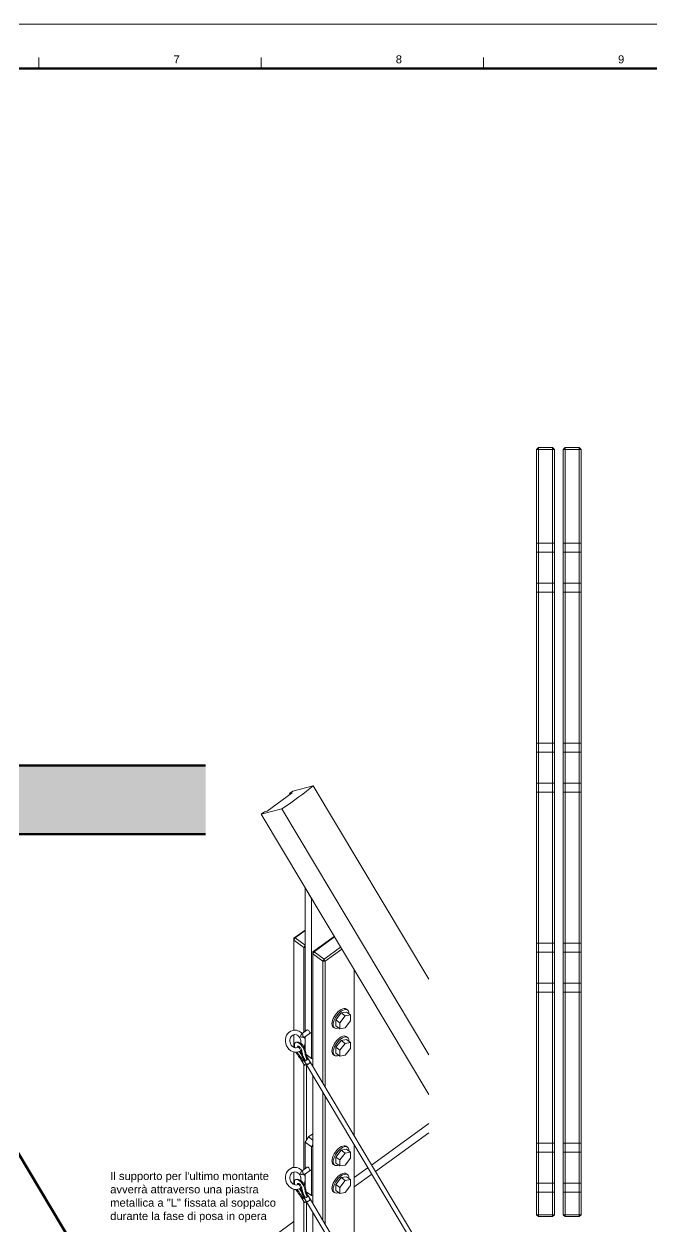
# Model space of a CAD drawing. Header units: millimetres. Extents: x -172 to 422, y -71 to 349.
# Drawn here: x 134.6 to 275.8, y 78.6 to 349.2 of the extents above; entities that cross this region are included whole.
import ezdxf
from ezdxf.enums import TextEntityAlignment as Align

# ---------------------------------------------------------------- set-up
doc = ezdxf.new("R2010")
doc.units = ezdxf.units.MM
doc.linetypes.add('HIDDEN', pattern=[9.525, 6.35, -3.175])
doc.layers.get('0').update_dxf_attribs({"color": 2, "true_color": 0xffff00})
for name, color, linetype, lineweight, true_color in [('010', 178, 'Continuous', 9, 0x000000), ('018', 178, 'Continuous', 18, 0x000000), ('050', 178, 'Continuous', 50, 0x000000), ('070', 178, 'Continuous', 70, 0x000000), ('1_10front', 178, 'Continuous', 9, 0x000000), ('1_10front ... 050', 178, 'Continuous', 50, 0x000000), ('1_5last_wood ... 018', 178, 'Continuous', 18, 0x000000), ('1_5last_wood ... hdn', 250, 'HIDDEN', 9, 0x323232), ('axo_last_railing_fixing', 178, 'Continuous', 13, 0x000000), ('dim', 178, 'Continuous', 9, 0x000000)]:
    doc.layers.add(name, color=color, linetype=linetype, lineweight=lineweight, true_color=true_color)
doc.layers.add('G-ANNO-TEXT', color=178, linetype='Continuous', true_color=0x000000)
doc.styles.add('textstyle11', font='')
doc.styles.add('textstyle12', font='')
doc.styles.add('textstyle19', font='')
doc.styles.add('textstyle98', font='')
doc.styles.get('textstyle11').set_extended_font_data('Arial [Mono]')
doc.styles.get('textstyle12').set_extended_font_data('Arial [Mono]')
doc.styles.get('textstyle19').set_extended_font_data('Arial [Mono]')
doc.styles.get('textstyle98').set_extended_font_data('Arial [TMC ]')

# ---------------------------------------------------------------- blocks, each defined once
blk = doc.blocks.new('title_block')
at = {"layer": '010', "color": 7, "true_color": 0xffffff}
blk.add_lwpolyline([(0, 420), (594, 420), (594, 0), (0, 0)], close=True, dxfattribs=at)
at = {"layer": '018', "color": 7, "true_color": 0xffffff}
for points in [[(310, 412.5), (310, 410)], [(360, 412.5), (360, 410)], [(410, 412.5), (410, 410)]]:
    blk.add_lwpolyline(points, dxfattribs=at)
at = {"layer": '050', "color": 7, "true_color": 0xffffff}
blk.add_lwpolyline([(10, 410), (584, 410), (584, 10), (10, 10)], close=True, dxfattribs=at)
at = {"layer": 'G-ANNO-TEXT'}
for s, style, p in [('7', 'textstyle12', (341, 412.07)), ('8', 'textstyle11', (391, 412.07)), ('9', 'textstyle19', (441, 412.07))]:
    blk.add_text(s, height=1.8, dxfattribs=dict(at, style=style)).set_placement(p, align=Align.MIDDLE_CENTER)

msp = doc.modelspace()

# ---------------------------------------------------------------- hatches: boundary and pattern name
at = {"layer": '1_10front', "true_color": 0xafafaf}
msp.add_hatch(color=253, dxfattribs=at).paths.add_polyline_path([(175.38, 166.92), (125.38, 166.92), (125.38, 191.42), (126.38, 191.42), (126.38, 182.42), (175.38, 182.42)], flags=0)

# ---------------------------------------------------------------- linework, layer by layer
at = {"layer": '070', "flags": 128}
msp.add_lwpolyline([(233.15, -27.2), (155.81, -27.2), (155.81, 57.39), (110.54, 133.21), (110.54, 160.4)], dxfattribs=at)
at = {"layer": '1_10front ... 050', "color": 0}
for p, q in [((175.38, 182.42), (126.38, 182.42)), ((125.38, 166.92), (175.38, 166.92))]:
    msp.add_line(p, q, dxfattribs=at)
at = {"layer": '1_5last_wood ... 018'}
for p, q in [((250.25, 253.92), (249.85, 253.52)), ((249.85, 81.32), (249.85, 253.52)), ((249.85, 253.52), (250.25, 253.52)), ((250.25, 253.92), (250.25, 253.52)), ((250.25, 253.92), (253.45, 253.92)), ((250.25, 81.32), (250.25, 253.52)), ((250.25, 253.52), (253.45, 253.52)), ((253.45, 253.92), (253.45, 253.52)), ((253.45, 253.92), (253.85, 253.52)), ((253.45, 81.32), (253.45, 253.52)), ((253.85, 253.52), (253.45, 253.52)), ((253.85, 81.32), (253.85, 253.52)), ((256.25, 253.92), (255.85, 253.52)), ((255.85, 81.32), (255.85, 253.52)), ((255.85, 253.52), (256.25, 253.52)), ((259.45, 253.92), (256.25, 253.92)), ((256.25, 253.92), (256.25, 253.52)), ((259.45, 253.52), (256.25, 253.52)), ((256.25, 81.32), (256.25, 253.52)), ((259.45, 253.92), (259.85, 253.52)), ((259.45, 253.92), (259.45, 253.52)), ((259.85, 253.52), (259.45, 253.52)), ((259.45, 81.32), (259.45, 253.52)), ((259.85, 81.32), (259.85, 253.52)), ((249.85, 81.32), (250.25, 81.32)), ((250.25, 80.92), (249.85, 81.32)), ((250.25, 80.92), (250.25, 81.32)), ((250.25, 81.32), (253.45, 81.32)), ((253.45, 80.92), (253.45, 81.32)), ((253.85, 81.32), (253.45, 81.32)), ((253.45, 80.92), (253.85, 81.32)), ((255.85, 81.32), (256.25, 81.32)), ((256.25, 80.92), (255.85, 81.32)), ((259.45, 81.32), (256.25, 81.32)), ((256.25, 80.92), (256.25, 81.32)), ((259.85, 81.32), (259.45, 81.32)), ((259.45, 80.92), (259.85, 81.32)), ((259.45, 80.92), (259.45, 81.32)), ((250.25, 80.92), (253.45, 80.92)), ((259.45, 80.92), (256.25, 80.92))]:
    msp.add_line(p, q, dxfattribs=at)
at = {"layer": '1_5last_wood ... hdn'}
for p, q in [((253.85, 232.42), (249.85, 232.42)), ((249.85, 232.42), (249.85, 230.42)), ((249.85, 231.42), (249.85, 232.42)), ((249.85, 230.42), (249.85, 231.42)), ((253.85, 230.42), (249.85, 230.42)), ((253.85, 232.42), (253.85, 230.42)), ((253.85, 231.42), (253.85, 232.42)), ((253.85, 230.42), (253.85, 231.42)), ((259.85, 232.42), (255.85, 232.42)), ((255.85, 232.42), (255.85, 230.42)), ((255.85, 231.42), (255.85, 232.42)), ((255.85, 230.42), (255.85, 231.42)), ((259.85, 230.42), (255.85, 230.42)), ((259.85, 232.42), (259.85, 230.42)), ((259.85, 231.42), (259.85, 232.42)), ((259.85, 230.42), (259.85, 231.42)), ((253.85, 223.42), (249.85, 223.42)), ((249.85, 223.42), (249.85, 221.42)), ((249.85, 222.42), (249.85, 223.42)), ((249.85, 221.42), (249.85, 222.42)), ((253.85, 223.42), (253.85, 221.42)), ((253.85, 222.42), (253.85, 223.42)), ((253.85, 221.42), (253.85, 222.42)), ((259.85, 223.42), (255.85, 223.42)), ((255.85, 223.42), (255.85, 221.42)), ((255.85, 222.42), (255.85, 223.42)), ((255.85, 221.42), (255.85, 222.42)), ((259.85, 223.42), (259.85, 221.42)), ((259.85, 222.42), (259.85, 223.42)), ((259.85, 221.42), (259.85, 222.42)), ((253.85, 221.42), (249.85, 221.42)), ((259.85, 221.42), (255.85, 221.42)), ((253.85, 187.42), (249.85, 187.42)), ((249.85, 187.42), (249.85, 185.42)), ((249.85, 186.42), (249.85, 187.42)), ((253.85, 187.42), (253.85, 185.42)), ((253.85, 186.42), (253.85, 187.42)), ((259.85, 187.42), (255.85, 187.42)), ((255.85, 187.42), (255.85, 185.42)), ((255.85, 186.42), (255.85, 187.42)), ((259.85, 187.42), (259.85, 185.42)), ((259.85, 186.42), (259.85, 187.42)), ((249.85, 185.42), (249.85, 186.42)), ((253.85, 185.42), (249.85, 185.42)), ((253.85, 185.42), (253.85, 186.42)), ((255.85, 185.42), (255.85, 186.42)), ((259.85, 185.42), (255.85, 185.42)), ((259.85, 185.42), (259.85, 186.42)), ((253.85, 178.42), (249.85, 178.42)), ((249.85, 178.42), (249.85, 176.42)), ((249.85, 177.42), (249.85, 178.42)), ((249.85, 176.42), (249.85, 177.42)), ((253.85, 176.42), (249.85, 176.42)), ((253.85, 178.42), (253.85, 176.42)), ((253.85, 177.42), (253.85, 178.42)), ((253.85, 176.42), (253.85, 177.42)), ((259.85, 178.42), (255.85, 178.42)), ((255.85, 178.42), (255.85, 176.42)), ((255.85, 177.42), (255.85, 178.42)), ((255.85, 176.42), (255.85, 177.42)), ((259.85, 176.42), (255.85, 176.42)), ((259.85, 178.42), (259.85, 176.42)), ((259.85, 177.42), (259.85, 178.42)), ((259.85, 176.42), (259.85, 177.42)), ((253.85, 142.42), (249.85, 142.42)), ((249.85, 142.42), (249.85, 140.42)), ((249.85, 141.42), (249.85, 142.42)), ((249.85, 140.42), (249.85, 141.42)), ((253.85, 142.42), (253.85, 140.42)), ((253.85, 141.42), (253.85, 142.42)), ((253.85, 140.42), (253.85, 141.42)), ((259.85, 142.42), (255.85, 142.42)), ((255.85, 142.42), (255.85, 140.42)), ((255.85, 141.42), (255.85, 142.42)), ((255.85, 140.42), (255.85, 141.42)), ((259.85, 142.42), (259.85, 140.42)), ((259.85, 141.42), (259.85, 142.42)), ((259.85, 140.42), (259.85, 141.42)), ((253.85, 140.42), (249.85, 140.42)), ((259.85, 140.42), (255.85, 140.42)), ((253.85, 133.42), (249.85, 133.42)), ((249.85, 133.42), (249.85, 131.42)), ((249.85, 132.42), (249.85, 133.42)), ((253.85, 133.42), (253.85, 131.42)), ((253.85, 132.42), (253.85, 133.42)), ((259.85, 133.42), (255.85, 133.42)), ((255.85, 133.42), (255.85, 131.42)), ((255.85, 132.42), (255.85, 133.42)), ((259.85, 133.42), (259.85, 131.42)), ((259.85, 132.42), (259.85, 133.42)), ((249.85, 131.42), (249.85, 132.42)), ((253.85, 131.42), (249.85, 131.42)), ((253.85, 131.42), (253.85, 132.42)), ((255.85, 131.42), (255.85, 132.42)), ((259.85, 131.42), (255.85, 131.42)), ((259.85, 131.42), (259.85, 132.42)), ((253.85, 97.42), (249.85, 97.42)), ((249.85, 97.42), (249.85, 95.42)), ((249.85, 96.42), (249.85, 97.42)), ((249.85, 95.42), (249.85, 96.42)), ((253.85, 95.42), (249.85, 95.42)), ((253.85, 97.42), (253.85, 95.42)), ((253.85, 96.42), (253.85, 97.42)), ((253.85, 95.42), (253.85, 96.42)), ((259.85, 97.42), (255.85, 97.42)), ((255.85, 97.42), (255.85, 95.42)), ((255.85, 96.42), (255.85, 97.42)), ((255.85, 95.42), (255.85, 96.42)), ((259.85, 95.42), (255.85, 95.42)), ((259.85, 97.42), (259.85, 95.42)), ((259.85, 96.42), (259.85, 97.42)), ((259.85, 95.42), (259.85, 96.42)), ((253.85, 88.42), (249.85, 88.42)), ((249.85, 88.42), (249.85, 86.42)), ((249.85, 87.42), (249.85, 88.42)), ((249.85, 86.42), (249.85, 87.42)), ((253.85, 88.42), (253.85, 86.42)), ((253.85, 87.42), (253.85, 88.42)), ((253.85, 86.42), (253.85, 87.42)), ((259.85, 88.42), (255.85, 88.42)), ((255.85, 88.42), (255.85, 86.42)), ((255.85, 87.42), (255.85, 88.42)), ((255.85, 86.42), (255.85, 87.42)), ((259.85, 88.42), (259.85, 86.42)), ((259.85, 87.42), (259.85, 88.42)), ((259.85, 86.42), (259.85, 87.42)), ((253.85, 86.42), (249.85, 86.42)), ((259.85, 86.42), (255.85, 86.42))]:
    msp.add_line(p, q, dxfattribs=at)
at = {"layer": 'axo_last_railing_fixing'}
for p, q in [((189.22, 172.11), (194.87, 176.23)), ((194.28, 176.07), (194.99, 176.59)), ((194.87, 176.23), (194.28, 176.07)), ((194.4, 175.88), (194.28, 176.07)), ((194.99, 176.59), (199.61, 177.82)), ((225.59, 134.32), (199.61, 177.82)), ((192.54, 172.67), (187.92, 171.44)), ((187.92, 171.44), (188.62, 171.95)), ((225.59, 108.35), (187.92, 171.44)), ((188.62, 171.95), (189.22, 172.11)), ((225.59, 117.34), (192.54, 172.67)), ((197.81, 154.88), (199.22, 152.51)), ((197.81, 122.6), (197.81, 154.88)), ((199.22, 152.51), (199.22, 116.5)), ((197.81, 145.38), (195.26, 143.53)), ((195.26, 143.53), (195.54, 143.59)), ((195.26, 143.11), (195.54, 143.59)), ((195.26, 143.11), (195.26, 143.53)), ((197.81, 145.24), (195.54, 143.59)), ((195.54, 143.59), (197.81, 141.95)), ((204.33, 143.95), (199.5, 140.44)), ((204.39, 143.85), (199.79, 140.51)), ((195.26, 122.84), (195.26, 143.11)), ((195.26, 143.11), (197.52, 141.47)), ((197.52, 141.47), (197.81, 141.95)), ((197.52, 122.4), (197.52, 141.47)), ((197.52, 141.47), (197.81, 141.47)), ((205.76, 141.56), (202.05, 138.86)), ((206.05, 141.09), (202.33, 138.38)), ((199.5, 140.03), (199.79, 140.51)), ((199.5, 140.44), (199.79, 140.51)), ((199.5, 140.03), (199.5, 140.44)), ((201.77, 138.38), (199.5, 140.03)), ((199.5, 114.69), (199.5, 140.03)), ((202.05, 138.86), (199.79, 140.51)), ((201.77, 138.38), (202.05, 138.86)), ((201.77, 138.38), (202.33, 138.38)), ((201.77, 110.9), (201.77, 138.38)), ((202.33, 138.38), (202.05, 138.86)), ((202.33, 109.95), (202.33, 138.38)), ((208.84, 99.06), (208.84, 136.41)), ((207.34, 127.41), (207.05, 127.61)), ((205.87, 126.73), (204.66, 125.18)), ((204.66, 123.84), (204.66, 125.18)), ((205.57, 124.52), (204.66, 125.18)), ((206.77, 126.06), (205.57, 124.52)), ((205.57, 123.17), (205.57, 124.52)), ((205.87, 126.73), (207.07, 126.93)), ((206.77, 126.06), (205.87, 126.73)), ((206.77, 126.06), (207.98, 126.27)), ((207.98, 124.92), (206.77, 123.38)), ((207.98, 126.27), (207.07, 126.93)), ((207.98, 124.92), (207.98, 126.27)), ((195.26, 119.6), (195.26, 121.83)), ((197.1, 122.09), (198.22, 122.9)), ((197.63, 121.24), (199.22, 122.4)), ((198.22, 122.9), (198.22, 122.9)), ((204.39, 123.36), (204.11, 123.56)), ((205.57, 123.17), (204.66, 123.84)), ((205.57, 123.17), (206.77, 123.38)), ((197.81, 120.54), (197.81, 121.37)), ((197.81, 118.38), (197.81, 119.9)), ((205.87, 120.55), (204.66, 119)), ((206.77, 119.89), (205.57, 118.35)), ((205.87, 120.55), (207.07, 120.75)), ((206.77, 119.89), (205.87, 120.55)), ((206.77, 119.89), (207.98, 120.1)), ((207.34, 121.23), (207.05, 121.44)), ((207.98, 120.1), (207.07, 120.75)), ((207.98, 118.75), (207.98, 120.1)), ((195.26, 91.97), (195.26, 117.94)), ((197.52, 116.13), (197.52, 116.59)), ((199.22, 116.5), (198.02, 117.37)), ((198.09, 116.59), (198.09, 117.32)), ((198.46, 116.43), (198.97, 115.59)), ((199.5, 116.43), (199.22, 116.5)), ((204.39, 117.18), (204.11, 117.39)), ((204.66, 117.66), (204.66, 119)), ((205.57, 118.35), (204.66, 119)), ((205.57, 117), (204.66, 117.66)), ((205.57, 117), (205.57, 118.35)), ((205.57, 117), (206.77, 117.2)), ((207.98, 118.75), (206.77, 117.2)), ((197.61, 114.94), (197.11, 115.79)), ((197.52, 91.53), (197.52, 115.1)), ((197.6, 115.93), (198.11, 115.07)), ((198.09, 98.11), (198.09, 115.11)), ((198.11, 115.07), (225.59, 69.05)), ((198.97, 115.59), (225.59, 71.01)), ((199.5, 83.82), (199.5, 112.74)), ((201.77, 80.03), (201.77, 108.95)), ((202.33, 79.08), (202.33, 108)), ((225.59, 101.85), (212.75, 92.51)), ((197.81, 97.63), (198.51, 98.83)), ((197.81, 91.73), (197.81, 97.63)), ((197.81, 97.63), (199.22, 96.6)), ((199.5, 99.55), (198.51, 98.83)), ((198.51, 98.83), (199.5, 98.11)), ((213.61, 91.08), (225.59, 99.79)), ((199.22, 96.6), (199.5, 97.08)), ((199.22, 85.63), (199.22, 96.6)), ((205.87, 95.86), (204.66, 94.31)), ((206.77, 95.2), (205.57, 93.65)), ((205.87, 95.86), (207.07, 96.06)), ((206.77, 95.2), (205.87, 95.86)), ((206.77, 95.2), (207.98, 95.4)), ((207.34, 96.54), (207.05, 96.73)), ((207.98, 95.4), (207.07, 96.06)), ((207.98, 94.05), (207.98, 95.4)), ((208.84, 68.19), (208.84, 97.11)), ((197.1, 91.22), (198.22, 92.04)), ((198.22, 92.04), (198.22, 92.04)), ((204.39, 92.49), (204.11, 92.69)), ((204.66, 92.96), (204.66, 94.31)), ((205.57, 93.65), (204.66, 94.31)), ((205.57, 92.3), (204.66, 92.96)), ((205.57, 92.3), (205.57, 93.65)), ((205.57, 92.3), (206.77, 92.51)), ((207.98, 94.05), (206.77, 92.51)), ((195.26, 88.73), (195.26, 90.96)), ((197.63, 90.37), (199.22, 91.52)), ((197.81, 89.67), (197.81, 90.5)), ((205.87, 89.69), (204.66, 88.13)), ((205.87, 89.69), (207.07, 89.88)), ((206.77, 89.02), (205.87, 89.69)), ((207.34, 90.36), (207.05, 90.56)), ((207.98, 89.23), (207.07, 89.88)), ((211.94, 91.92), (208.84, 89.67)), ((208.84, 87.6), (212.79, 90.48)), ((195.26, 61.1), (195.26, 87.07)), ((197.81, 87.51), (197.81, 89.03)), ((204.66, 86.79), (204.66, 88.13)), ((205.57, 87.48), (204.66, 88.13)), ((205.57, 86.13), (204.66, 86.79)), ((206.77, 89.02), (205.57, 87.48)), ((205.57, 86.13), (205.57, 87.48)), ((206.77, 89.02), (207.98, 89.23)), ((207.98, 87.88), (206.77, 86.33)), ((207.98, 87.88), (207.98, 89.23)), ((197.61, 84.07), (197.11, 84.92)), ((197.52, 85.26), (197.52, 85.71)), ((197.52, 66.97), (197.52, 84.23)), ((197.6, 85.05), (198.11, 84.2)), ((198.02, 86.5), (199.22, 85.63)), ((198.09, 85.71), (198.09, 86.45)), ((198.09, 67.65), (198.09, 84.24)), ((198.11, 84.2), (225.59, 38.19)), ((198.46, 85.57), (198.97, 84.72)), ((198.97, 84.72), (225.59, 40.14)), ((199.22, 85.63), (199.5, 85.56)), ((204.39, 86.31), (204.11, 86.52)), ((205.57, 86.13), (206.77, 86.33)), ((199.5, 52.96), (199.5, 81.87)), ((195.26, 79.79), (176.37, 66.04))]:
    msp.add_line(p, q, dxfattribs=at)
for points in [[(199.61, 177.82), (197.68, 176.22), (195.32, 174.5), (192.54, 172.67)], [(207.05, 127.61), (206.51, 128), (205.41, 127.41), (204.6, 126.3)], [(207.34, 127.41), (206.8, 127.79), (205.7, 127.21), (204.89, 126.09)], [(207.18, 127.48), (207.14, 127.53), (207.1, 127.57), (207.05, 127.61)], [(207.63, 126.67), (207.63, 127), (207.53, 127.26), (207.34, 127.41)], [(204.6, 126.3), (203.79, 125.18), (203.57, 123.96), (204.11, 123.56)], [(204.89, 126.09), (204.07, 124.98), (203.85, 123.75), (204.39, 123.36)], [(207.63, 126.52), (207.63, 126.57), (207.63, 126.62), (207.63, 126.67)], [(193.62, 121.69), (193.9, 122.24), (194.39, 122.64), (194.94, 122.78)], [(195.19, 121.82), (194.91, 121.74), (194.65, 121.54), (194.49, 121.2)], [(197.17, 122.01), (196.6, 122.7), (195.71, 123), (194.94, 122.78)], [(195.81, 121.79), (195.59, 121.86), (195.39, 121.87), (195.19, 121.82)], [(196.57, 121.14), (196.38, 121.46), (196.09, 121.69), (195.81, 121.79)], [(197.02, 122.03), (196.95, 121.97), (196.89, 121.86), (196.85, 121.74)], [(197.06, 122.05), (197.05, 122.05), (197.03, 122.04), (197.02, 122.03)], [(197.06, 122.05), (197.11, 122.06), (197.14, 122.05), (197.17, 122.01)], [(197.17, 122.01), (197.26, 121.89), (197.28, 121.67), (197.25, 121.46)], [(198.72, 122.62), (198.57, 122.85), (198.32, 122.99), (198.22, 122.9)], [(198.81, 122.09), (198.91, 122.16), (198.87, 122.41), (198.72, 122.62)], [(204.11, 123.56), (204.16, 123.53), (204.21, 123.5), (204.27, 123.48)], [(204.39, 123.36), (204.62, 123.2), (204.94, 123.19), (205.32, 123.36)], [(207.05, 121.44), (206.51, 121.82), (205.41, 121.24), (204.6, 120.12)], [(193.44, 119.8), (193.27, 120.44), (193.34, 121.14), (193.62, 121.69)], [(194.55, 118.24), (194.02, 118.57), (193.61, 119.15), (193.44, 119.8)], [(194.49, 121.2), (194.34, 120.88), (194.3, 120.45), (194.41, 120.05)], [(194.41, 120.05), (194.52, 119.64), (194.77, 119.29), (195.06, 119.1)], [(195.06, 119.1), (195.37, 118.89), (195.69, 118.85), (195.97, 118.92)], [(195.25, 118.99), (195.22, 119.13), (195.21, 119.26), (195.22, 119.38)], [(195.22, 119.38), (195.23, 119.53), (195.27, 119.66), (195.33, 119.78)], [(195.33, 119.78), (195.39, 119.88), (195.46, 119.96), (195.56, 120.03)], [(195.5, 118.91), (195.38, 119.25), (195.33, 119.57), (195.4, 119.81)], [(195.4, 119.81), (195.43, 119.91), (195.48, 119.98), (195.56, 120.03)], [(195.56, 120.03), (195.69, 120.12), (195.85, 120.17), (196.02, 120.18)], [(195.56, 120.03), (195.71, 120.15), (195.93, 120.14), (196.2, 120.03)], [(195.97, 118.92), (196.14, 118.97), (196.3, 119.06), (196.44, 119.2)], [(196.02, 120.18), (196.21, 120.19), (196.42, 120.13), (196.63, 120)], [(196.04, 119.18), (196.04, 119.18), (196.1, 119.19), (196.14, 119.22)], [(196.17, 119.12), (196.08, 119.18), (196.04, 119.18), (196.04, 119.18)], [(196.08, 118.95), (196.06, 119.1), (196.08, 119.17), (196.14, 119.22)], [(196.14, 119.22), (196.2, 119.26), (196.3, 119.26), (196.39, 119.22)], [(196.49, 118.82), (196.39, 118.95), (196.26, 119.06), (196.17, 119.12)], [(196.2, 120.03), (196.6, 119.83), (197.02, 119.43), (197.32, 118.94)], [(196.39, 119.22), (196.53, 119.16), (196.72, 118.97), (196.82, 118.8)], [(196.79, 119.91), (196.87, 120.3), (196.79, 120.78), (196.57, 121.14)], [(196.63, 120), (196.96, 119.82), (197.29, 119.49), (197.51, 119.11)], [(196.85, 121.74), (196.8, 121.61), (196.77, 121.46), (196.75, 121.33)], [(197.15, 121.24), (197.01, 121.27), (196.87, 121.3), (196.75, 121.33)], [(197.57, 121.2), (197.48, 121.18), (197.3, 121.2), (197.15, 121.24)], [(197.62, 121.27), (197.59, 121.34), (197.42, 121.42), (197.25, 121.46)], [(197.51, 119.11), (197.76, 118.67), (197.85, 118.24), (197.92, 117.85)], [(197.54, 119.04), (197.88, 119.68), (197.92, 120.54), (197.62, 121.27)], [(197.57, 121.2), (197.58, 121.21), (197.6, 121.22), (197.61, 121.22)], [(197.61, 121.22), (197.62, 121.23), (197.63, 121.25), (197.62, 121.27)], [(204.6, 120.12), (203.79, 119.01), (203.57, 117.78), (204.11, 117.39)], [(204.89, 119.92), (204.07, 118.8), (203.85, 117.58), (204.39, 117.18)], [(207.34, 121.23), (206.8, 121.62), (205.7, 121.03), (204.89, 119.92)], [(207.18, 121.31), (207.14, 121.35), (207.1, 121.4), (207.05, 121.44)], [(207.63, 120.5), (207.63, 120.83), (207.53, 121.08), (207.34, 121.23)], [(207.63, 120.35), (207.63, 120.4), (207.63, 120.44), (207.63, 120.5)], [(196.23, 117.95), (195.68, 117.8), (195.07, 117.91), (194.55, 118.24)], [(195.95, 117.49), (195.86, 117.61), (195.78, 117.75), (195.7, 117.89)], [(196.33, 116.94), (196.2, 117.12), (196.07, 117.29), (195.95, 117.49)], [(196.43, 117.24), (196.28, 117.44), (196.13, 117.66), (195.98, 117.91)], [(196.23, 117.95), (196.51, 118.03), (196.77, 118.16), (197, 118.35)], [(197.11, 115.79), (196.86, 116.22), (196.6, 116.62), (196.33, 116.94)], [(196.77, 116.78), (196.66, 116.95), (196.56, 117.05), (196.43, 117.24)], [(196.81, 117.54), (196.71, 117.68), (196.59, 117.85), (196.48, 118.04)], [(196.68, 118.54), (196.63, 118.64), (196.56, 118.73), (196.49, 118.82)], [(196.84, 118.13), (196.8, 118.27), (196.75, 118.41), (196.68, 118.54)], [(196.71, 118.15), (196.8, 117.99), (196.9, 117.85), (197.01, 117.7)], [(197.29, 115.98), (197.05, 116.39), (196.89, 116.62), (196.77, 116.78)], [(197.17, 117.06), (197.02, 117.28), (196.9, 117.41), (196.81, 117.54)], [(196.82, 118.8), (196.92, 118.64), (197.01, 118.35), (197.07, 117.99)], [(196.93, 117.68), (196.91, 117.83), (196.88, 117.99), (196.84, 118.13)], [(197.14, 116.84), (197.03, 117.13), (196.97, 117.42), (196.93, 117.68)], [(197.01, 117.7), (197.06, 117.64), (197.11, 117.57), (197.17, 117.5)], [(197.07, 117.99), (197.1, 117.81), (197.13, 117.58), (197.23, 117.27)], [(197.6, 115.93), (197.41, 116.23), (197.26, 116.54), (197.14, 116.84)], [(197.79, 116.12), (197.52, 116.55), (197.33, 116.84), (197.17, 117.06)], [(197.23, 117.27), (197.33, 116.96), (197.5, 116.58), (197.79, 116.12)], [(197.32, 118.94), (197.61, 118.43), (197.69, 118.01), (197.77, 117.61)], [(197.4, 118.79), (197.45, 118.87), (197.5, 118.95), (197.54, 119.04)], [(197.77, 117.61), (197.8, 117.41), (197.82, 117.25), (197.88, 117.05)], [(197.88, 117.05), (197.95, 116.86), (198.05, 116.62), (198.28, 116.24)], [(197.92, 117.85), (197.95, 117.63), (197.99, 117.44), (198.08, 117.2)], [(198.08, 117.2), (198.17, 116.97), (198.31, 116.69), (198.46, 116.43)], [(198.21, 116.36), (198.35, 116.43), (198.45, 116.46), (198.46, 116.43)], [(198.46, 116.43), (198.48, 116.41), (198.41, 116.34), (198.28, 116.24)], [(204.11, 117.39), (204.16, 117.36), (204.21, 117.33), (204.27, 117.31)], [(204.39, 117.18), (204.62, 117.03), (204.94, 117.02), (205.32, 117.17)], [(197.29, 115.98), (197.16, 115.88), (197.09, 115.81), (197.11, 115.79)], [(197.11, 115.79), (197.12, 115.76), (197.22, 115.79), (197.36, 115.86)], [(197.49, 116.12), (197.42, 116.07), (197.35, 116.02), (197.29, 115.98)], [(197.36, 115.86), (197.5, 115.93), (197.66, 116.02), (197.79, 116.12)], [(197.6, 115.93), (197.59, 115.95), (197.66, 116.02), (197.79, 116.12)], [(197.85, 115.99), (197.71, 115.93), (197.61, 115.9), (197.6, 115.93)], [(197.8, 115.14), (197.67, 115.04), (197.6, 114.97), (197.61, 114.94)], [(197.61, 114.94), (197.64, 114.91), (197.84, 114.99), (198.08, 115.13)], [(197.71, 116.24), (197.71, 116.24), (197.71, 116.23), (197.71, 116.23)], [(198.28, 116.24), (198.16, 116.15), (197.99, 116.05), (197.85, 115.99)], [(198.11, 115.07), (198.09, 115.1), (198.16, 115.17), (198.29, 115.26)], [(198.11, 115.07), (198.09, 115.1), (198.16, 115.17), (198.29, 115.26)], [(198.58, 115.26), (198.34, 115.12), (198.13, 115.04), (198.11, 115.07)], [(198.36, 115.14), (198.22, 115.08), (198.12, 115.05), (198.11, 115.07)], [(198.79, 115.4), (198.66, 115.3), (198.5, 115.21), (198.36, 115.14)], [(198.97, 115.59), (198.99, 115.54), (198.82, 115.41), (198.58, 115.26)], [(198.71, 115.52), (198.86, 115.59), (198.95, 115.62), (198.97, 115.59)], [(198.97, 115.59), (198.98, 115.56), (198.91, 115.49), (198.79, 115.4)], [(204.6, 95.43), (203.79, 94.31), (203.57, 93.09), (204.11, 92.69)], [(204.89, 95.22), (204.07, 94.1), (203.85, 92.88), (204.39, 92.49)], [(207.05, 96.73), (206.51, 97.13), (205.41, 96.54), (204.6, 95.43)], [(207.34, 96.54), (206.8, 96.93), (205.7, 96.34), (204.89, 95.22)], [(207.18, 96.61), (207.14, 96.66), (207.1, 96.7), (207.05, 96.73)], [(207.63, 95.8), (207.63, 96.14), (207.53, 96.39), (207.34, 96.54)], [(207.63, 95.66), (207.63, 95.7), (207.63, 95.75), (207.63, 95.8)], [(197.17, 91.14), (196.6, 91.83), (195.71, 92.13), (194.94, 91.92)], [(198.72, 91.75), (198.57, 91.98), (198.32, 92.12), (198.22, 92.04)], [(204.11, 92.69), (204.16, 92.66), (204.21, 92.63), (204.27, 92.61)], [(204.39, 92.49), (204.62, 92.33), (204.94, 92.33), (205.32, 92.48)], [(193.44, 88.93), (193.27, 89.57), (193.34, 90.27), (193.62, 90.82)], [(193.62, 90.82), (193.9, 91.37), (194.39, 91.77), (194.94, 91.92)], [(194.49, 90.33), (194.34, 90.01), (194.3, 89.57), (194.41, 89.18)], [(195.19, 90.94), (194.91, 90.87), (194.65, 90.67), (194.49, 90.33)], [(195.81, 90.92), (195.59, 90.99), (195.39, 91), (195.19, 90.94)], [(195.56, 89.16), (195.69, 89.26), (195.85, 89.31), (196.02, 89.31)], [(196.57, 90.27), (196.38, 90.6), (196.09, 90.82), (195.81, 90.92)], [(196.02, 89.31), (196.21, 89.32), (196.42, 89.26), (196.63, 89.14)], [(196.79, 89.04), (196.87, 89.43), (196.79, 89.9), (196.57, 90.27)], [(196.85, 90.87), (196.8, 90.74), (196.77, 90.6), (196.75, 90.46)], [(197.15, 90.36), (197.01, 90.4), (196.87, 90.43), (196.75, 90.46)], [(197.02, 91.16), (196.95, 91.1), (196.89, 90.99), (196.85, 90.87)], [(197.06, 91.18), (197.05, 91.18), (197.03, 91.17), (197.02, 91.16)], [(197.06, 91.18), (197.11, 91.19), (197.14, 91.18), (197.17, 91.14)], [(197.57, 90.34), (197.48, 90.31), (197.3, 90.34), (197.15, 90.36)], [(197.17, 91.14), (197.26, 91.03), (197.28, 90.8), (197.25, 90.6)], [(197.62, 90.4), (197.59, 90.47), (197.42, 90.55), (197.25, 90.6)], [(197.54, 88.16), (197.88, 88.81), (197.92, 89.67), (197.62, 90.4)], [(197.57, 90.34), (197.58, 90.34), (197.6, 90.34), (197.61, 90.35)], [(197.61, 90.35), (197.62, 90.36), (197.63, 90.38), (197.62, 90.4)], [(198.81, 91.22), (198.91, 91.29), (198.87, 91.54), (198.72, 91.75)], [(207.05, 90.56), (206.51, 90.96), (205.41, 90.37), (204.6, 89.26)], [(207.34, 90.36), (206.8, 90.75), (205.7, 90.17), (204.89, 89.05)], [(207.18, 90.43), (207.14, 90.48), (207.1, 90.53), (207.05, 90.56)], [(207.63, 89.62), (207.63, 89.96), (207.53, 90.22), (207.34, 90.36)], [(207.63, 89.48), (207.63, 89.52), (207.63, 89.57), (207.63, 89.62)], [(194.55, 87.37), (194.02, 87.7), (193.61, 88.28), (193.44, 88.93)], [(194.41, 89.18), (194.52, 88.78), (194.77, 88.42), (195.06, 88.23)], [(196.23, 87.08), (195.68, 86.93), (195.07, 87.03), (194.55, 87.37)], [(195.06, 88.23), (195.37, 88.02), (195.69, 87.97), (195.97, 88.05)], [(195.25, 88.12), (195.22, 88.26), (195.21, 88.4), (195.22, 88.51)], [(195.22, 88.51), (195.23, 88.66), (195.27, 88.79), (195.33, 88.9)], [(195.33, 88.9), (195.39, 89.01), (195.46, 89.09), (195.56, 89.16)], [(195.5, 88.04), (195.38, 88.38), (195.33, 88.71), (195.4, 88.94)], [(195.4, 88.94), (195.43, 89.04), (195.48, 89.11), (195.56, 89.16)], [(195.56, 89.16), (195.71, 89.28), (195.93, 89.27), (196.2, 89.15)], [(195.95, 86.61), (195.86, 86.74), (195.78, 86.88), (195.7, 87.02)], [(196.33, 86.07), (196.2, 86.24), (196.07, 86.43), (195.95, 86.61)], [(195.97, 88.05), (196.14, 88.1), (196.3, 88.18), (196.44, 88.32)], [(196.43, 86.37), (196.28, 86.57), (196.13, 86.79), (195.98, 87.03)], [(196.04, 88.31), (196.04, 88.31), (196.1, 88.32), (196.14, 88.35)], [(196.17, 88.25), (196.08, 88.31), (196.04, 88.31), (196.04, 88.31)], [(196.08, 88.08), (196.06, 88.23), (196.08, 88.3), (196.14, 88.35)], [(196.14, 88.35), (196.2, 88.4), (196.3, 88.4), (196.39, 88.35)], [(196.49, 87.95), (196.39, 88.08), (196.26, 88.19), (196.17, 88.25)], [(196.2, 89.15), (196.6, 88.96), (197.02, 88.56), (197.32, 88.07)], [(196.23, 87.08), (196.51, 87.16), (196.77, 87.29), (197, 87.48)], [(196.39, 88.35), (196.53, 88.3), (196.72, 88.11), (196.82, 87.93)], [(196.81, 86.67), (196.71, 86.81), (196.59, 86.98), (196.48, 87.17)], [(196.68, 87.68), (196.63, 87.77), (196.56, 87.87), (196.49, 87.95)], [(196.63, 89.14), (196.96, 88.95), (197.29, 88.61), (197.51, 88.23)], [(196.84, 87.27), (196.8, 87.4), (196.75, 87.54), (196.68, 87.68)], [(196.71, 87.28), (196.8, 87.13), (196.9, 86.98), (197.01, 86.84)], [(197.17, 86.19), (197.02, 86.41), (196.9, 86.55), (196.81, 86.67)], [(196.82, 87.93), (196.92, 87.77), (197.01, 87.48), (197.07, 87.12)], [(196.93, 86.81), (196.91, 86.96), (196.88, 87.11), (196.84, 87.27)], [(197.14, 85.97), (197.03, 86.26), (196.97, 86.55), (196.93, 86.81)], [(197.01, 86.84), (197.06, 86.77), (197.11, 86.69), (197.17, 86.63)], [(197.07, 87.12), (197.1, 86.94), (197.13, 86.71), (197.23, 86.41)], [(197.32, 88.07), (197.61, 87.56), (197.69, 87.14), (197.77, 86.74)], [(197.4, 87.92), (197.45, 88), (197.5, 88.08), (197.54, 88.16)], [(197.51, 88.23), (197.76, 87.8), (197.85, 87.37), (197.92, 86.98)], [(197.77, 86.74), (197.8, 86.54), (197.82, 86.38), (197.88, 86.19)], [(197.92, 86.98), (197.95, 86.76), (197.99, 86.57), (198.08, 86.33)], [(204.6, 89.26), (203.79, 88.14), (203.57, 86.91), (204.11, 86.52)], [(204.89, 89.05), (204.07, 87.93), (203.85, 86.71), (204.39, 86.31)], [(197.11, 84.92), (196.86, 85.35), (196.6, 85.75), (196.33, 86.07)], [(196.77, 85.91), (196.66, 86.07), (196.56, 86.19), (196.43, 86.37)], [(197.29, 85.11), (197.05, 85.52), (196.89, 85.75), (196.77, 85.91)], [(197.29, 85.11), (197.16, 85.02), (197.09, 84.94), (197.11, 84.92)], [(197.11, 84.92), (197.12, 84.9), (197.22, 84.92), (197.36, 84.99)], [(197.6, 85.05), (197.41, 85.36), (197.26, 85.66), (197.14, 85.97)], [(197.79, 85.25), (197.52, 85.69), (197.33, 85.97), (197.17, 86.19)], [(197.23, 86.41), (197.33, 86.09), (197.5, 85.71), (197.79, 85.25)], [(197.49, 85.25), (197.42, 85.2), (197.35, 85.16), (197.29, 85.11)], [(197.36, 84.99), (197.5, 85.06), (197.66, 85.15), (197.79, 85.25)], [(197.6, 85.05), (197.59, 85.08), (197.66, 85.15), (197.79, 85.25)], [(197.85, 85.12), (197.71, 85.06), (197.61, 85.03), (197.6, 85.05)], [(197.8, 84.26), (197.67, 84.17), (197.6, 84.1), (197.61, 84.07)], [(197.61, 84.07), (197.64, 84.03), (197.84, 84.11), (198.08, 84.25)], [(198.28, 85.38), (198.16, 85.28), (197.99, 85.18), (197.85, 85.12)], [(197.88, 86.19), (197.95, 86), (198.05, 85.75), (198.28, 85.38)], [(198.08, 86.33), (198.17, 86.09), (198.31, 85.83), (198.46, 85.57)], [(198.11, 84.2), (198.09, 84.23), (198.16, 84.3), (198.29, 84.39)], [(198.11, 84.2), (198.09, 84.23), (198.16, 84.3), (198.29, 84.39)], [(198.58, 84.39), (198.34, 84.25), (198.13, 84.16), (198.11, 84.2)], [(198.36, 84.27), (198.22, 84.2), (198.12, 84.18), (198.11, 84.2)], [(198.21, 85.5), (198.35, 85.56), (198.45, 85.59), (198.46, 85.57)], [(198.46, 85.57), (198.48, 85.54), (198.41, 85.47), (198.28, 85.38)], [(198.79, 84.53), (198.66, 84.44), (198.5, 84.34), (198.36, 84.27)], [(198.97, 84.72), (198.99, 84.68), (198.82, 84.54), (198.58, 84.39)], [(198.71, 84.65), (198.86, 84.72), (198.95, 84.74), (198.97, 84.72)], [(198.97, 84.72), (198.98, 84.69), (198.91, 84.62), (198.79, 84.53)], [(204.11, 86.52), (204.16, 86.48), (204.21, 86.45), (204.27, 86.44)], [(204.39, 86.31), (204.62, 86.16), (204.94, 86.15), (205.32, 86.31)]]:
    msp.add_open_spline(points, degree=3, dxfattribs=at)

# ---------------------------------------------------------------- block references
at = {"zscale": 37.79527559055241}
msp.add_blockref('title_block', (-172.12, -70.79), dxfattribs=at)

# ---------------------------------------------------------------- texts
at = {"layer": 'dim', "insert": (153.94, 79.6), "char_height": 1.8, "attachment_point": 7, "style": 'textstyle98'}
msp.add_mtext('Il supporto per l\'ultimo montante\\Pavverrà attraverso una piastra\\Pmetallica a "L" fissata al soppalco\\Pdurante la fase di posa in opera', dxfattribs=at)

doc.saveas('drawing.dxf')
